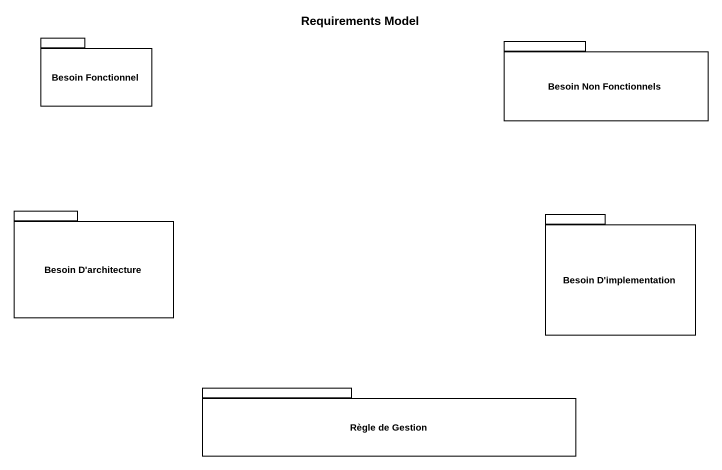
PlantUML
@startuml
title Requirements Model
package "Besoin Fonctionnel" as Besoin_Fonctionnel {
}
package "Besoin Non Fonctionnels" as Besoin_Non_Fonctionnels {
}
package "Besoin D'architecture" as Besoin_D_architecture {
}
package "Besoin D'implementation" as Besoin_D_implementation {
}
package "Règle de Gestion" as Règle_de_Gestion {
}
@enduml
